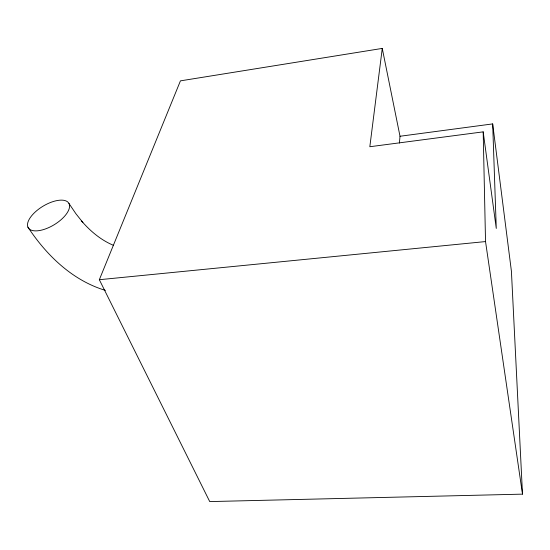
<?xml version="1.0" encoding="UTF-8"?>
<svg xmlns="http://www.w3.org/2000/svg" width="550" height="550" viewBox="0 0 550 550"><rect width="100%" height="100%" fill="white"/><g stroke="black" fill="none" stroke-linecap="round" stroke-linejoin="round"><path stroke-width="0.82" d="M399.41 143.062L400.008 136.256L382.264 48.414L180.434 80.857L99.337 279.709L209.736 501.586L522.5 494.141L511.418 271.288L492.676 123.908L400.008 136.256M382.264 48.414L369.827 146.733L483.182 131.856L496.272 228.442L492.676 123.908M99.337 279.709L485.533 241.574L483.182 131.856M105.407 290.386C72.428 280.466 46.516 255.331 27.933 227.15M113.589 245.383C101.076 240.199 90.468 231.275 81.661 221.121L82.871 222.489L75.907 213.737L68.963 203.479A23.712 10.814 -31.2 0 0 33.962 213.214A23.712 10.814 -31.2 0 0 42.687 229.824A23.712 10.814 -31.2 0 0 68.963 203.479M485.533 241.574L522.5 494.141"/></g></svg>
